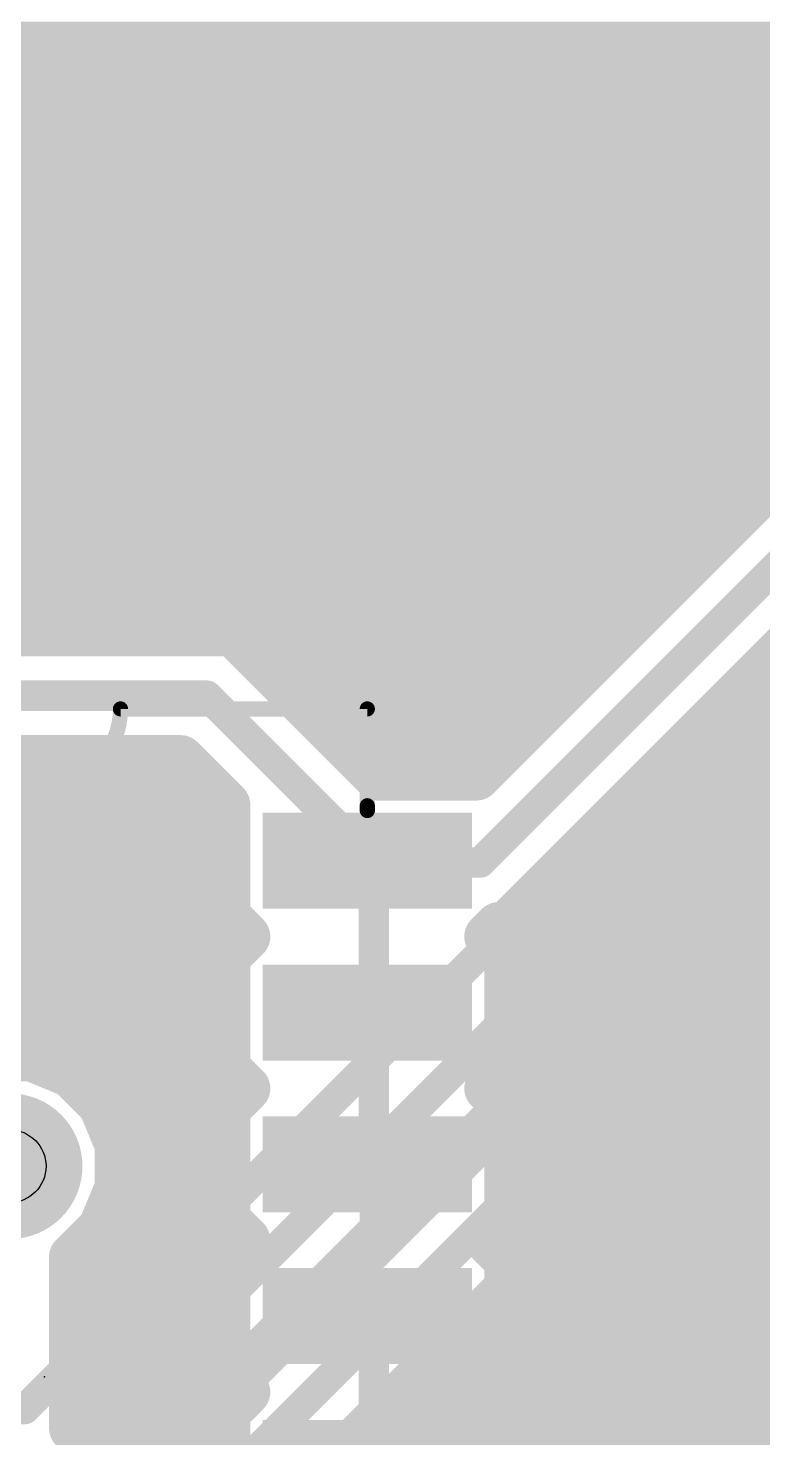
# Model space of a CAD drawing. Extents: x 0 to 10.8, y 0 to 6.1.
# Drawn here: x 3.0011 to 3.2431, y 2.0855 to 2.5499 of the extents above; entities that cross this region are included whole.
import ezdxf

# ---------------------------------------------------------------- set-up
doc = ezdxf.new("R2010")
doc.units = 0
for name, color, linetype in [('1', 22, 'CONTINUOUS'), ('116', 253, 'CONTINUOUS'), ('16', 175, 'CONTINUOUS'), ('18', 82, 'CONTINUOUS'), ('21', 253, 'CONTINUOUS'), ('23', 7, 'CONTINUOUS'), ('29', 253, 'CONTINUOUS'), ('30', 253, 'CONTINUOUS'), ('31', 253, 'CONTINUOUS'), ('44', 253, 'CONTINUOUS')]:
    doc.layers.add(name, color=color, linetype=linetype)

# ---------------------------------------------------------------- blocks, each defined once
blk = doc.blocks.new('RECT')
blk.add_solid([(-0.5, -0.5), (0.5, -0.5), (-0.5, 0.5), (0.5, 0.5)])
blk = doc.blocks.new('ROUNDV')
at = {"const_width": 0.5}
blk.add_lwpolyline([(0, -0.25, 1), (0, 0.25, 1), (0, -0.25)], format="xyb", dxfattribs=at)

msp = doc.modelspace()

# ---------------------------------------------------------------- linework, layer by layer
at = {"layer": '1'}
for points, const_width in [([(3.474, 2.628697), (3.148744, 2.303437)], 0.016), ([(3.15, 2.275), (3.495, 2.62)], 0.01), ([(3.170996, 2.266299), (3.515996, 2.611299)], 0.016), ([(2.420996, 2.544), (3.389307, 2.544)], 0.016), ([(2.420996, 2.528), (3.373307, 2.528)], 0.016), ([(2.420996, 2.512), (3.357307, 2.512)], 0.016), ([(2.420996, 2.496), (3.341307, 2.496)], 0.016), ([(2.420996, 2.48), (3.325307, 2.48)], 0.016), ([(2.420996, 2.464), (3.309307, 2.464)], 0.016), ([(2.420996, 2.448), (3.293307, 2.448)], 0.016), ([(2.420996, 2.432), (3.277307, 2.432)], 0.016), ([(2.420996, 2.416), (3.261307, 2.416)], 0.016), ([(2.420996, 2.4), (3.245307, 2.4)], 0.016), ([(2.420996, 2.384), (3.229307, 2.384)], 0.016), ([(2.741996, 2.368), (3.213307, 2.368)], 0.016), ([(2.755244, 2.352), (3.197307, 2.352)], 0.016), ([(3.068697, 2.350996), (2.793697, 2.350996)], 0.016), ([(3.080996, 2.338697), (3.068697, 2.350996)], 0.016), ([(3.116256, 2.303437), (3.080996, 2.338697)], 0.016), ([(3.083693, 2.336), (3.181307, 2.336)], 0.016), ([(3.240697, 2.336), (3.619, 2.336)], 0.016), ([(2.785, 2.33), (3.06, 2.33)], 0.01), ([(3.06, 2.33), (3.11, 2.28)], 0.01), ([(3.099693, 2.32), (3.165307, 2.32)], 0.016), ([(3.224697, 2.32), (3.619, 2.32)], 0.016), ([(2.805996, 2.309), (3.051299, 2.309)], 0.016), ([(3.051299, 2.309), (3.066323, 2.293976)], 0.016), ([(2.805996, 2.304), (3.056299, 2.304)], 0.016), ([(3.115693, 2.304), (3.149307, 2.304)], 0.016), ([(3.148744, 2.303437), (3.116256, 2.303437)], 0.016), ([(3.208697, 2.304), (3.292457, 2.304)], 0.016), ([(3.066323, 2.293976), (3.066323, 2.257189)], 0.016), ([(2.953043, 2.288), (3.066323, 2.288)], 0.016), ([(3.192697, 2.288), (3.292457, 2.288)], 0.016), ([(3.11, 2.28), (3.112835, 2.27563)], 0.01), ([(2.953043, 2.272), (3.066323, 2.272)], 0.016), ([(3.112835, 2.27563), (3.115, 2.275)], 0.01), ([(3.112835, 2.27563), (3.12, 2.275)], 0.01), ([(3.115, 2.275), (3.115, 2.23)], 0.01), ([(3.12, 2.275), (3.15, 2.275)], 0.01), ([(3.176697, 2.272), (3.292457, 2.272)], 0.016), ([(3.158697, 2.254), (3.170996, 2.266299)], 0.016), ([(2.95185, 2.256), (3.067512, 2.256)], 0.016), ([(3.066323, 2.257189), (3.072886, 2.25063)], 0.016), ([(3.15278, 2.25063), (3.156154, 2.254)], 0.016), ([(3.156154, 2.254), (3.158697, 2.254)], 0.016), ([(3.160697, 2.256), (3.292457, 2.256)], 0.016), ([(3.072886, 2.25063), (3.066323, 2.244067)], 0.016), ([(3.159343, 2.244067), (3.15278, 2.25063)], 0.016), ([(3.066323, 2.244067), (3.066323, 2.207189)], 0.016), ([(3.159343, 2.207189), (3.159343, 2.244067)], 0.016), ([(2.953043, 2.24), (3.066323, 2.24)], 0.016), ([(3.159343, 2.24), (3.292457, 2.24)], 0.016), ([(3.115, 2.23), (3.112835, 2.22563)], 0.01), ([(2.953043, 2.224), (3.066323, 2.224)], 0.016), ([(3.112835, 2.22563), (3.115, 2.225)], 0.01), ([(3.115, 2.225), (3.115, 2.18)], 0.01), ([(3.159343, 2.224), (3.300323, 2.224)], 0.016), ([(3.002161, 2.210996), (2.987835, 2.210996)], 0.016), ([(3.01539, 2.205516), (3.002161, 2.210996)], 0.016), ([(3.009394, 2.208), (3.066323, 2.208)], 0.016), ([(3.066323, 2.207189), (3.072886, 2.20063)], 0.016), ([(3.15278, 2.20063), (3.159343, 2.207189)], 0.016), ([(3.159343, 2.208), (3.519, 2.208)], 0.016), ([(3.025516, 2.19539), (3.01539, 2.205516)], 0.016), ([(3.072886, 2.20063), (3.066323, 2.194067)], 0.016), ([(3.159343, 2.194067), (3.15278, 2.20063)], 0.016), ([(3.030996, 2.182161), (3.025516, 2.19539)], 0.016), ([(3.066323, 2.194067), (3.066323, 2.157189)], 0.016), ([(3.159343, 2.157189), (3.159343, 2.194067)], 0.016), ([(3.026921, 2.192), (3.066323, 2.192)], 0.016), ([(3.159343, 2.192), (3.292457, 2.192)], 0.016), ([(3.030996, 2.167835), (3.030996, 2.182161)], 0.016), ([(3.030996, 2.176), (3.066323, 2.176)], 0.016), ([(3.115, 2.18), (3.112835, 2.17563)], 0.01), ([(3.159343, 2.176), (3.292457, 2.176)], 0.016), ([(3.025516, 2.154606), (3.030996, 2.167835)], 0.016), ([(3.027748, 2.16), (3.066323, 2.16)], 0.016), ([(3.066323, 2.157189), (3.072886, 2.15063)], 0.016), ([(3.15278, 2.15063), (3.159343, 2.157189)], 0.016), ([(3.159343, 2.16), (3.292457, 2.16)], 0.016), ([(3.015996, 2.145087), (3.025516, 2.154606)], 0.016), ([(3.072886, 2.15063), (3.066323, 2.144067)], 0.016), ([(3.159343, 2.144067), (3.15278, 2.15063)], 0.016), ([(3.015996, 2.088697), (3.015996, 2.145087)], 0.016), ([(3.015996, 2.144), (3.066323, 2.144)], 0.016), ([(3.066323, 2.144067), (3.066323, 2.107189)], 0.016), ([(3.159343, 2.107189), (3.159343, 2.144067)], 0.016), ([(3.159343, 2.144), (3.292457, 2.144)], 0.016), ([(3.015996, 2.128), (3.066323, 2.128)], 0.016), ([(3.159343, 2.128), (3.292457, 2.128)], 0.016), ([(3.115, 2.125), (3.112835, 2.12563)], 0.01), ([(3.115, 2.08), (3.115, 2.125)], 0.01), ([(3.015996, 2.112), (3.066323, 2.112)], 0.016), ([(3.159343, 2.112), (3.292307, 2.112)], 0.016), ([(3.066323, 2.107189), (3.072886, 2.10063)], 0.016), ([(3.15278, 2.10063), (3.159343, 2.107189)], 0.016), ([(3.072886, 2.10063), (3.066323, 2.094067)], 0.016), ([(3.159343, 2.094067), (3.15278, 2.10063)], 0.016), ([(3.015996, 2.096), (3.068256, 2.096)], 0.016), ([(3.157409, 2.096), (3.276307, 2.096)], 0.016), ([(3.066323, 2.094067), (3.066323, 2.057189)], 0.016), ([(3.159343, 2.057189), (3.159343, 2.094067)], 0.016), ([(3.066323, 2.038366), (3.015996, 2.088697)], 0.016), ([(3.024693, 2.08), (3.066323, 2.08)], 0.016), ([(3.159343, 2.08), (3.260307, 2.08)], 0.016)]:
    msp.add_lwpolyline(points, dxfattribs=dict(at, const_width=const_width))
for points, const_width in [([(3.245307, 2.396, 1), (3.245307, 2.404)], 0.008), ([(3.229307, 2.38, 1), (3.229307, 2.388)], 0.008), ([(3.213307, 2.364, 1), (3.213307, 2.372)], 0.008), ([(3.071525, 2.353824, 1), (3.065868, 2.348168)], 0.008), ([(3.068697, 2.346996, 1), (3.068697, 2.354996)], 0.008), ([(3.197307, 2.348, 1), (3.197307, 2.356)], 0.008), ([(3.083824, 2.341525, 1), (3.078168, 2.335868)], 0.008), ([(3.078168, 2.335868, 1), (3.083824, 2.341525)], 0.008), ([(3.083693, 2.34, 1), (3.083693, 2.332)], 0.008), ([(3.181307, 2.332, 1), (3.181307, 2.34)], 0.008), ([(3.240697, 2.34, 1), (3.240697, 2.332)], 0.008), ([(3.061768, 2.331768, 1), (3.058232, 2.328232)], 0.005), ([(3.06, 2.3275, 1), (3.06, 2.3325)], 0.005), ([(3.099693, 2.324, 1), (3.099693, 2.316)], 0.008), ([(3.165307, 2.316, 1), (3.165307, 2.324)], 0.008), ([(3.224697, 2.324, 1), (3.224697, 2.316)], 0.008), ([(3.054128, 2.311828, 1), (3.048471, 2.306172)], 0.008), ([(3.051299, 2.305, 1), (3.051299, 2.313)], 0.008), ([(3.056299, 2.3, 1), (3.056299, 2.308)], 0.008), ([(3.115693, 2.308, 1), (3.115693, 2.3)], 0.008), ([(3.116256, 2.307437, 1), (3.116256, 2.299437)], 0.008), ([(3.113427, 2.300609, 1), (3.119084, 2.306265)], 0.008), ([(3.145916, 2.306265, 1), (3.151573, 2.300609)], 0.008), ([(3.148744, 2.299437, 1), (3.148744, 2.307437)], 0.008), ([(3.149307, 2.3, 1), (3.149307, 2.308)], 0.008), ([(3.208697, 2.308, 1), (3.208697, 2.3)], 0.008), ([(3.070323, 2.293976, 1), (3.062323, 2.293976)], 0.008), ([(3.063494, 2.291148, 1), (3.069151, 2.296805)], 0.008), ([(3.066323, 2.284, 1), (3.066323, 2.292)], 0.008), ([(3.192697, 2.292, 1), (3.192697, 2.284)], 0.008), ([(3.112097, 2.28136, 1), (3.107903, 2.27864)], 0.005), ([(3.066323, 2.268, 1), (3.066323, 2.276)], 0.008), ([(3.108232, 2.278232, 1), (3.111768, 2.281768)], 0.005), ([(3.113533, 2.27803, 1), (3.112136, 2.273229)], 0.005), ([(3.113054, 2.27812, 1), (3.112616, 2.27314)], 0.005), ([(3.1175, 2.275, 1), (3.1125, 2.275)], 0.005), ([(3.114302, 2.2726, 1), (3.115698, 2.2774)], 0.005), ([(3.12, 2.2775, 1), (3.12, 2.2725)], 0.005), ([(3.119781, 2.27251, 1), (3.120219, 2.27749)], 0.005), ([(3.15, 2.2725, 1), (3.15, 2.2775)], 0.005), ([(3.176697, 2.276, 1), (3.176697, 2.268)], 0.008), ([(3.110737, 2.274269, 1), (3.114932, 2.27699)], 0.005), ([(3.148232, 2.276768, 1), (3.151768, 2.273232)], 0.005), ([(3.168168, 2.269128, 1), (3.173824, 2.263471)], 0.008), ([(3.173824, 2.263471, 1), (3.168168, 2.269128)], 0.008), ([(3.06915, 2.260018, 1), (3.063495, 2.25436)], 0.008), ([(3.067512, 2.252, 1), (3.067512, 2.26)], 0.008), ([(3.156154, 2.258, 1), (3.156154, 2.25)], 0.008), ([(3.15898, 2.25117, 1), (3.153327, 2.25683)], 0.008), ([(3.160697, 2.26, 1), (3.160697, 2.252)], 0.008), ([(3.158697, 2.25, 1), (3.158697, 2.258)], 0.008), ([(3.062323, 2.257189, 1), (3.070323, 2.257189)], 0.008), ([(3.075714, 2.247801, 1), (3.070057, 2.253458)], 0.008), ([(3.070058, 2.247801, 1), (3.075713, 2.253459)], 0.008), ([(3.155608, 2.253458, 1), (3.149951, 2.247801)], 0.008), ([(3.149953, 2.25346, 1), (3.155606, 2.2478)], 0.008), ([(3.155868, 2.256828, 1), (3.161525, 2.251172)], 0.008), ([(3.070323, 2.244067, 1), (3.062323, 2.244067)], 0.008), ([(3.163343, 2.244067, 1), (3.155343, 2.244067)], 0.008), ([(3.063494, 2.246895, 1), (3.069151, 2.241239)], 0.008), ([(3.066323, 2.236, 1), (3.066323, 2.244)], 0.008), ([(3.159343, 2.244, 1), (3.159343, 2.236)], 0.008), ([(3.156514, 2.241239, 1), (3.162171, 2.246895)], 0.008), ([(3.11724, 2.22889, 1), (3.11276, 2.23111)], 0.005), ([(3.066323, 2.22, 1), (3.066323, 2.228)], 0.008), ([(3.113533, 2.22803, 1), (3.112136, 2.223229)], 0.005), ([(3.110595, 2.22674, 1), (3.115075, 2.22452)], 0.005), ([(3.1125, 2.23, 1), (3.1175, 2.23)], 0.005), ([(3.1175, 2.225, 1), (3.1125, 2.225)], 0.005), ([(3.114302, 2.2226, 1), (3.115698, 2.2274)], 0.005), ([(3.159343, 2.228, 1), (3.159343, 2.22)], 0.008), ([(3.003692, 2.214691, 1), (3.00063, 2.207301)], 0.008), ([(3.002161, 2.206996, 1), (3.002161, 2.214996)], 0.008), ([(3.009394, 2.212, 1), (3.009394, 2.204)], 0.008), ([(3.06915, 2.210018, 1), (3.063495, 2.20436)], 0.008), ([(3.066323, 2.204, 1), (3.066323, 2.212)], 0.008), ([(3.159343, 2.212, 1), (3.159343, 2.204)], 0.008), ([(3.16217, 2.20436, 1), (3.156515, 2.210018)], 0.008), ([(3.018218, 2.208344, 1), (3.012561, 2.202687)], 0.008), ([(3.013859, 2.20182, 1), (3.016921, 2.209211)], 0.008), ([(3.062323, 2.207189, 1), (3.070323, 2.207189)], 0.008), ([(3.155343, 2.207189, 1), (3.163343, 2.207189)], 0.008), ([(3.075714, 2.197801, 1), (3.070057, 2.203458)], 0.008), ([(3.070058, 2.197801, 1), (3.075713, 2.203459)], 0.008), ([(3.155608, 2.203458, 1), (3.149951, 2.197801)], 0.008), ([(3.149952, 2.203459, 1), (3.155607, 2.197801)], 0.008), ([(3.029211, 2.196921, 1), (3.02182, 2.193859)], 0.008), ([(3.022687, 2.192561, 1), (3.028344, 2.198218)], 0.008), ([(3.070323, 2.194067, 1), (3.062323, 2.194067)], 0.008), ([(3.163343, 2.194067, 1), (3.155343, 2.194067)], 0.008), ([(3.026921, 2.196, 1), (3.026921, 2.188)], 0.008), ([(3.063494, 2.196895, 1), (3.069151, 2.191239)], 0.008), ([(3.066323, 2.188, 1), (3.066323, 2.196)], 0.008), ([(3.159343, 2.196, 1), (3.159343, 2.188)], 0.008), ([(3.156514, 2.191239, 1), (3.162171, 2.196895)], 0.008), ([(3.034996, 2.182161, 1), (3.026996, 2.182161)], 0.008), ([(3.027301, 2.18063, 1), (3.034691, 2.183692)], 0.008), ([(3.030996, 2.18, 1), (3.030996, 2.172)], 0.008), ([(3.066323, 2.172, 1), (3.066323, 2.18)], 0.008), ([(3.1125, 2.18, 1), (3.1175, 2.18)], 0.005), ([(3.11724, 2.17889, 1), (3.11276, 2.18111)], 0.005), ([(3.159343, 2.18, 1), (3.159343, 2.172)], 0.008), ([(3.110595, 2.17674, 1), (3.115075, 2.17452)], 0.005), ([(3.034691, 2.166304, 1), (3.027301, 2.169366)], 0.008), ([(3.026996, 2.167835, 1), (3.034996, 2.167835)], 0.008), ([(3.027748, 2.164, 1), (3.027748, 2.156)], 0.008), ([(3.06915, 2.160018, 1), (3.063495, 2.15436)], 0.008), ([(3.066323, 2.156, 1), (3.066323, 2.164)], 0.008), ([(3.159343, 2.164, 1), (3.159343, 2.156)], 0.008), ([(3.16217, 2.15436, 1), (3.156515, 2.160018)], 0.008), ([(3.02182, 2.156137, 1), (3.029211, 2.153075)], 0.008), ([(3.028344, 2.151778, 1), (3.022687, 2.157435)], 0.008), ([(3.062323, 2.157189, 1), (3.070323, 2.157189)], 0.008), ([(3.155343, 2.157189, 1), (3.163343, 2.157189)], 0.008), ([(3.075714, 2.147801, 1), (3.070057, 2.153458)], 0.008), ([(3.070058, 2.147801, 1), (3.075713, 2.153459)], 0.008), ([(3.155608, 2.153458, 1), (3.149951, 2.147801)], 0.008), ([(3.149952, 2.153459, 1), (3.155607, 2.147801)], 0.008), ([(3.019996, 2.145087, 1), (3.011996, 2.145087)], 0.008), ([(3.015996, 2.148, 1), (3.015996, 2.14)], 0.008), ([(3.013168, 2.147915, 1), (3.018824, 2.142258)], 0.008), ([(3.070323, 2.144067, 1), (3.062323, 2.144067)], 0.008), ([(3.063494, 2.146895, 1), (3.069151, 2.141239)], 0.008), ([(3.066323, 2.14, 1), (3.066323, 2.148)], 0.008), ([(3.163343, 2.144067, 1), (3.155343, 2.144067)], 0.008), ([(3.159343, 2.148, 1), (3.159343, 2.14)], 0.008), ([(3.156514, 2.141239, 1), (3.162171, 2.146895)], 0.008), ([(3.015996, 2.132, 1), (3.015996, 2.124)], 0.008), ([(3.066323, 2.124, 1), (3.066323, 2.132)], 0.008), ([(3.159343, 2.132, 1), (3.159343, 2.124)], 0.008), ([(3.113533, 2.12803, 1), (3.112136, 2.123229)], 0.005), ([(3.1175, 2.125, 1), (3.1125, 2.125)], 0.005), ([(3.114302, 2.1226, 1), (3.115698, 2.1274)], 0.005), ([(3.015996, 2.116, 1), (3.015996, 2.108)], 0.008), ([(3.066323, 2.108, 1), (3.066323, 2.116)], 0.008), ([(3.159343, 2.116, 1), (3.159343, 2.108)], 0.008), ([(3.06915, 2.110018, 1), (3.063495, 2.10436)], 0.008), ([(3.16217, 2.10436, 1), (3.156515, 2.110018)], 0.008), ([(3.062323, 2.107189, 1), (3.070323, 2.107189)], 0.008), ([(3.075714, 2.097801, 1), (3.070057, 2.103458)], 0.008), ([(3.155608, 2.103458, 1), (3.149951, 2.097801)], 0.008), ([(3.155343, 2.107189, 1), (3.163343, 2.107189)], 0.008), ([(3.015996, 2.1, 1), (3.015996, 2.092)], 0.008), ([(3.068256, 2.092, 1), (3.068256, 2.1)], 0.008), ([(3.070058, 2.097801, 1), (3.075713, 2.103459)], 0.008), ([(3.149952, 2.103459, 1), (3.155607, 2.097801)], 0.008), ([(3.157409, 2.1, 1), (3.157409, 2.092)], 0.008), ([(3.070323, 2.094067, 1), (3.062323, 2.094067)], 0.008), ([(3.063494, 2.096895, 1), (3.069151, 2.091239)], 0.008), ([(3.163343, 2.094067, 1), (3.155343, 2.094067)], 0.008), ([(3.156514, 2.091239, 1), (3.162171, 2.096895)], 0.008), ([(3.018825, 2.091525, 1), (3.013168, 2.085869)], 0.008), ([(3.011996, 2.088697, 1), (3.019996, 2.088697)], 0.008), ([(3.024693, 2.084, 1), (3.024693, 2.076)], 0.008), ([(3.066323, 2.076, 1), (3.066323, 2.084)], 0.008), ([(3.159343, 2.084, 1), (3.159343, 2.076)], 0.008)]:
    msp.add_lwpolyline(points, format="xyb", dxfattribs=dict(at, const_width=const_width))
at = {"layer": '116', "const_width": 0.008071}
msp.add_lwpolyline([(2.995, 2.165079, 1), (2.995, 2.184921, 1), (2.995, 2.165079)], format="xyb", dxfattribs=at)
at = {"layer": '16'}
for points, const_width in [([(3.01, 2.075), (3.67, 2.735)], 0.01), ([(3.030996, 2.066299), (3.678697, 2.714)], 0.016), ([(3, 2.095), (3.495, 2.59)], 0.01), ([(3.259, 2.273697), (3.191299, 2.205996)], 0.016), ([(3.236697, 2.272), (3.257303, 2.272)], 0.016), ([(3.2, 2.185), (3.28, 2.265)], 0.01), ([(3.220697, 2.256), (3.241303, 2.256)], 0.016), ([(3.204697, 2.24), (3.225303, 2.24)], 0.016), ([(3.208697, 2.164), (3.288697, 2.244)], 0.016), ([(3.188697, 2.224), (3.209303, 2.224)], 0.016), ([(3.172697, 2.208), (3.193303, 2.208)], 0.016), ([(3.171299, 2.205996), (3.159, 2.193697)], 0.016), ([(3.191299, 2.205996), (3.171299, 2.205996)], 0.016), ([(3.159, 2.193697), (3.016299, 2.050996)], 0.016), ([(3.156697, 2.192), (3.157303, 2.192)], 0.016), ([(3.236697, 2.192), (3.673189, 2.192)], 0.016), ([(3.025, 2.03), (3.18, 2.185)], 0.01), ([(3.18, 2.185), (3.2, 2.185)], 0.01), ([(3.140697, 2.176), (3.141303, 2.176)], 0.016), ([(3.220697, 2.176), (3.657665, 2.176)], 0.016), ([(3.033697, 2.009), (3.188697, 2.164)], 0.016), ([(3.188697, 2.164), (3.191299, 2.164)], 0.016), ([(3.191299, 2.164), (3.208697, 2.164)], 0.016), ([(3.124697, 2.16), (3.125303, 2.16)], 0.016), ([(3.184697, 2.16), (3.654, 2.16)], 0.016), ([(3.108697, 2.144), (3.109303, 2.144)], 0.016), ([(3.168697, 2.144), (3.509303, 2.144)], 0.016), ([(3.092697, 2.128), (3.093303, 2.128)], 0.016), ([(3.152697, 2.128), (3.493303, 2.128)], 0.016), ([(3.076697, 2.112), (3.077303, 2.112)], 0.016), ([(3.136697, 2.112), (3.477303, 2.112)], 0.016), ([(3.060697, 2.096), (3.061303, 2.096)], 0.016), ([(3.120697, 2.096), (3.461303, 2.096)], 0.016), ([(1.78, 2.095), (3, 2.095)], 0.01), ([(3.044697, 2.08), (3.045303, 2.08)], 0.016), ([(3.104697, 2.08), (3.445303, 2.08)], 0.016)]:
    msp.add_lwpolyline(points, dxfattribs=dict(at, const_width=const_width))
for points, const_width in [([(3.236697, 2.276, 1), (3.236697, 2.268)], 0.008), ([(3.220697, 2.26, 1), (3.220697, 2.252)], 0.008), ([(3.241303, 2.252, 1), (3.241303, 2.26)], 0.008), ([(3.204697, 2.244, 1), (3.204697, 2.236)], 0.008), ([(3.225303, 2.236, 1), (3.225303, 2.244)], 0.008), ([(3.188697, 2.228, 1), (3.188697, 2.22)], 0.008), ([(3.209303, 2.22, 1), (3.209303, 2.228)], 0.008), ([(3.172697, 2.212, 1), (3.172697, 2.204)], 0.008), ([(3.193303, 2.204, 1), (3.193303, 2.212)], 0.008), ([(3.171299, 2.209996, 1), (3.171299, 2.201996)], 0.008), ([(3.174128, 2.203168, 1), (3.168471, 2.208824)], 0.008), ([(3.188471, 2.208824, 1), (3.194128, 2.203168)], 0.008), ([(3.191299, 2.201996, 1), (3.191299, 2.209996)], 0.008), ([(3.161828, 2.190868, 1), (3.156172, 2.196525)], 0.008), ([(3.156697, 2.196, 1), (3.156697, 2.188)], 0.008), ([(3.156172, 2.196525, 1), (3.161828, 2.190868)], 0.008), ([(3.157303, 2.188, 1), (3.157303, 2.196)], 0.008), ([(3.236697, 2.196, 1), (3.236697, 2.188)], 0.008), ([(3.18, 2.1875, 1), (3.18, 2.1825)], 0.005), ([(3.181768, 2.183232, 1), (3.178232, 2.186768)], 0.005), ([(3.198232, 2.186768, 1), (3.201768, 2.183232)], 0.005), ([(3.2, 2.1825, 1), (3.2, 2.1875)], 0.005), ([(3.140697, 2.18, 1), (3.140697, 2.172)], 0.008), ([(3.141303, 2.172, 1), (3.141303, 2.18)], 0.008), ([(3.220697, 2.18, 1), (3.220697, 2.172)], 0.008), ([(3.188697, 2.168, 1), (3.188697, 2.16)], 0.008), ([(3.191525, 2.161172, 1), (3.185868, 2.166828)], 0.008), ([(3.191299, 2.168, 1), (3.191299, 2.16)], 0.008), ([(3.191299, 2.16, 1), (3.191299, 2.168)], 0.008), ([(3.205868, 2.166828, 1), (3.211525, 2.161172)], 0.008), ([(3.208697, 2.16, 1), (3.208697, 2.168)], 0.008), ([(3.124697, 2.164, 1), (3.124697, 2.156)], 0.008), ([(3.125303, 2.156, 1), (3.125303, 2.164)], 0.008), ([(3.184697, 2.164, 1), (3.184697, 2.156)], 0.008), ([(3.108697, 2.148, 1), (3.108697, 2.14)], 0.008), ([(3.109303, 2.14, 1), (3.109303, 2.148)], 0.008), ([(3.168697, 2.148, 1), (3.168697, 2.14)], 0.008), ([(3.092697, 2.132, 1), (3.092697, 2.124)], 0.008), ([(3.093303, 2.124, 1), (3.093303, 2.132)], 0.008), ([(3.152697, 2.132, 1), (3.152697, 2.124)], 0.008), ([(3.076697, 2.116, 1), (3.076697, 2.108)], 0.008), ([(3.077303, 2.108, 1), (3.077303, 2.116)], 0.008), ([(3.136697, 2.116, 1), (3.136697, 2.108)], 0.008), ([(3.060697, 2.1, 1), (3.060697, 2.092)], 0.008), ([(3.061303, 2.092, 1), (3.061303, 2.1)], 0.008), ([(3.120697, 2.1, 1), (3.120697, 2.092)], 0.008), ([(2.998232, 2.096768, 1), (3.001768, 2.093232)], 0.005), ([(3, 2.0925, 1), (3, 2.0975)], 0.005), ([(3.044697, 2.084, 1), (3.044697, 2.076)], 0.008), ([(3.045303, 2.076, 1), (3.045303, 2.084)], 0.008), ([(3.104697, 2.084, 1), (3.104697, 2.076)], 0.008)]:
    msp.add_lwpolyline(points, format="xyb", dxfattribs=dict(at, const_width=const_width))
at = {"layer": '21'}
for points, const_width in [([(2.981535, 2.32563, 1), (3.031535, 2.32563)], 0.005), ([(3.031535, 2.32688, 1), (3.031535, 2.32438)], 0.0025), ([(3.032785, 2.32563, 1), (3.030285, 2.32563)], 0.0025), ([(3.114085, 2.32563, 1), (3.111585, 2.32563)], 0.0025), ([(3.112835, 2.32438, 1), (3.112835, 2.32688)], 0.0025), ([(3.114085, 2.29374, 1), (3.111585, 2.29374)], 0.0025), ([(3.114085, 2.292165, 1), (3.111585, 2.292165)], 0.0025), ([(3.111585, 2.292165, 1), (3.114085, 2.292165)], 0.0025), ([(3.111585, 2.292165, 1), (3.114085, 2.292165)], 0.0025)]:
    msp.add_lwpolyline(points, format="xyb", dxfattribs=dict(at, const_width=const_width))
at = {"layer": '21', "const_width": 0.005}
for points in [[(3.031535, 2.32563), (3.112835, 2.32563)], [(3.112835, 2.292165), (3.112835, 2.32563)], [(3.112835, 2.29374), (3.112835, 2.292165)], [(3.112835, 2.292165), (3.112835, 1.909882)]]:
    msp.add_lwpolyline(points, dxfattribs=at)
at = {"layer": '23'}
msp.add_point((3.006535, 2.10563), dxfattribs=at)
at = {"layer": '44'}
msp.add_circle((2.995, 2.175), 0.012, dxfattribs=at)

# ---------------------------------------------------------------- block references
at = {"layer": '1', "xscale": 0.061024, "yscale": 0.023622}
for p in [(3.112835, 2.27563), (3.112835, 2.22563), (3.112835, 2.17563), (3.112835, 2.12563), (3.112835, 2.07563)]:
    msp.add_blockref('RECT', p, dxfattribs=at)
at = {"layer": '18', "xscale": 0.04, "yscale": 0.04}
msp.add_blockref('ROUNDV', (2.995, 2.175), dxfattribs=at)
msp.add_blockref('ROUNDV', (2.995, 2.175), dxfattribs=at)
at = {"layer": '29'}
for name, p, xscale, yscale in [('RECT', (3.112835, 2.27563), 0.069024, 0.031622), ('RECT', (3.112835, 2.22563), 0.069024, 0.031622), ('ROUNDV', (2.995, 2.175), 0.048, 0.048), ('RECT', (3.112835, 2.17563), 0.069024, 0.031622), ('RECT', (3.112835, 2.12563), 0.069024, 0.031622), ('RECT', (3.112835, 2.07563), 0.069024, 0.031622)]:
    msp.add_blockref(name, p, dxfattribs=dict(at, xscale=xscale, yscale=yscale))
at = {"layer": '30', "xscale": 0.048, "yscale": 0.048}
msp.add_blockref('ROUNDV', (2.995, 2.175), dxfattribs=at)
at = {"layer": '31', "xscale": 0.061024, "yscale": 0.023622}
for p in [(3.112835, 2.27563), (3.112835, 2.22563), (3.112835, 2.17563), (3.112835, 2.12563), (3.112835, 2.07563)]:
    msp.add_blockref('RECT', p, dxfattribs=at)

doc.saveas('drawing.dxf')
